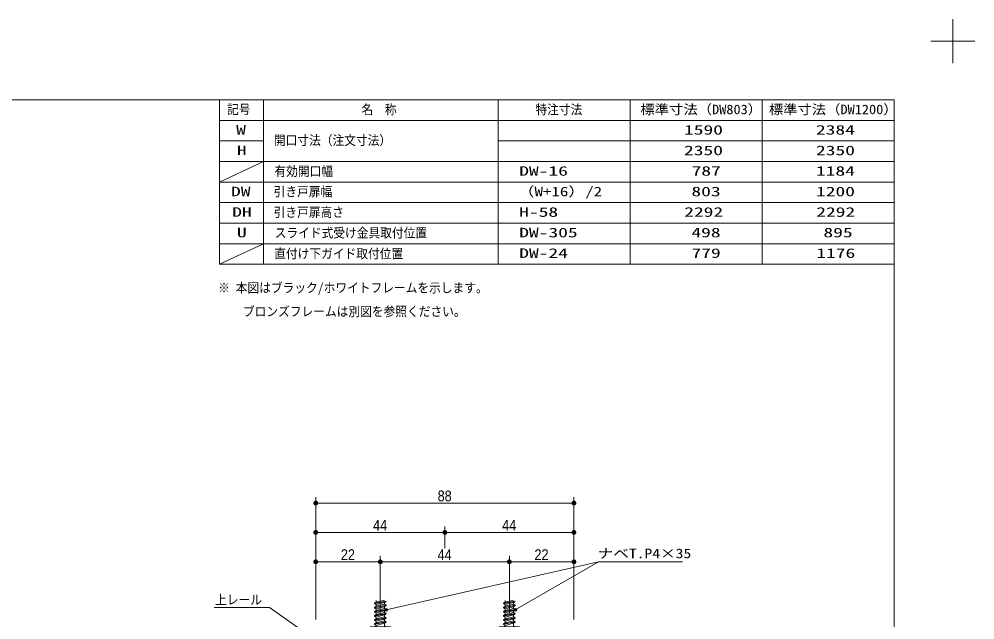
# Model space of a CAD drawing. Units: millimetres, scale not verified, with parts at other scales. Extents: x -6062 to 6062, y -3045 to 3045.
# Drawn here: x -771 to 2488, y 998 to 3045 of the extents above; entities that cross this region are included whole.
import ezdxf
from ezdxf.enums import TextEntityAlignment as Align

# ---------------------------------------------------------------- set-up
doc = ezdxf.new("R2010")
doc.units = ezdxf.units.MM
doc.header["$LTSCALE"] = 20
for name, color, linetype, lineweight in [('0-0_2寸法-3', 7, 'Continuous', 9), ('0-1_3一般', 7, 'Continuous', 9), ('0-2_1図面枠', 7, 'Continuous', 9), ('0-3_2寸法-1', 7, 'Continuous', 9), ('0-4_0', 7, 'Continuous', 9)]:
    doc.layers.add(name, color=color, linetype=linetype, lineweight=lineweight)
doc.styles.add('ＭＳ ゴシック', font='')
doc.styles.add('ＭＳ Ｐゴシック', font='')
doc.styles.get('ＭＳ ゴシック').set_extended_font_data('MS Gothic')
doc.styles.get('ＭＳ Ｐゴシック').set_extended_font_data('MS PGothic')

# ---------------------------------------------------------------- blocks, each defined once
blk = doc.blocks.new('_Dot')
at = {"layer": '0-4_0'}
for p, q in [((-10, 0), (-20, 0)), ((9.78, 2), (-9.78, 2)), ((7.99, 6), (-7.99, 6)), ((9.16, -3.98), (-9.16, -3.98)), ((6, -7.98), (-6, -7.98))]:
    blk.add_line(p, q, dxfattribs=at)
for points in [[(10, 0), (9.92, 1.25), (9.69, 2.49), (9.3, 3.68), (8.76, 4.82), (8.09, 5.88), (7.29, 6.85), (6.37, 7.71), (5.36, 8.44), (4.26, 9.05), (3.09, 9.51), (1.87, 9.82), (0.63, 9.98), (-0.63, 9.98), (-1.87, 9.82), (-3.09, 9.51), (-4.26, 9.05), (-5.36, 8.44), (-6.37, 7.71), (-7.29, 6.85), (-8.09, 5.88), (-8.76, 4.82), (-9.3, 3.68), (-9.69, 2.49), (-9.92, 1.25), (-10, 0), (0, 0)], [(-10, 0), (-9.92, -1.25), (-9.69, -2.49), (-9.3, -3.68), (-8.76, -4.82), (-8.09, -5.88), (-7.29, -6.85), (-6.37, -7.71), (-5.36, -8.44), (-4.26, -9.05), (-3.09, -9.51), (-1.87, -9.82), (-0.63, -9.98), (0.63, -9.98), (1.87, -9.82), (3.09, -9.51), (4.26, -9.05), (5.36, -8.44), (6.37, -7.71), (7.29, -6.85), (8.09, -5.88), (8.76, -4.82), (9.3, -3.68), (9.69, -2.49), (9.92, -1.25), (10, 0), (0, 0)]]:
    blk.add_lwpolyline(points, close=True, dxfattribs=at)
blk = doc.blocks.new('グループ-48')
at = {"layer": '0-1_3一般'}
for p, q in [((53363.7, 21078.2), (54163.7, 21219.6)), ((53363.7, 21078.2), (53363.7, 21104.9)), ((54163.7, 20963.6), (53363.7, 20822.2)), ((53363.7, 20822.2), (53483.7, 20891.5)), ((54043.7, 21315.5), (53483.7, 21174.2)), ((53483.7, 21291.6), (53483.7, 21174.2)), ((53483.7, 21009), (53483.7, 20891.5)), ((53483.7, 20726.3), (54043.7, 20867.6)), ((54043.7, 21150.3), (54163.7, 21219.6)), ((54043.7, 21150.3), (54043.7, 21032.9)), ((54043.7, 20867.6), (54163.7, 20936.9)), ((54043.7, 20867.6), (54043.7, 20750.2)), ((53363.7, 20795.6), (53363.7, 20822.2)), ((53363.7, 20795.6), (53483.7, 20726.3)), ((53363.7, 20512.9), (54163.7, 20654.2)), ((53363.7, 20512.9), (53363.7, 20539.6)), ((54163.7, 20398.2), (53363.7, 20256.9)), ((53363.7, 20256.9), (53483.7, 20326.2)), ((53363.7, 20230.2), (53363.7, 20256.9)), ((53363.7, 20230.2), (53483.7, 20161)), ((54043.7, 20750.2), (53483.7, 20608.9)), ((53483.7, 20726.3), (53483.7, 20608.9)), ((53483.7, 20443.6), (53483.7, 20326.2)), ((53483.7, 20161), (54043.7, 20302.3)), ((54163.7, 20680.9), (54043.7, 20750.2)), ((54043.7, 20585), (54163.7, 20654.2)), ((54043.7, 20585), (54043.7, 20467.5)), ((54043.7, 20302.3), (54163.7, 20371.6)), ((54043.7, 20302.3), (54043.7, 20184.9)), ((54163.7, 20654.2), (54163.7, 20680.9)), ((53363.7, 19947.6), (54163.7, 20088.9)), ((53363.7, 19947.6), (53363.7, 19974.2)), ((54163.7, 19832.9), (53363.7, 19691.6)), ((53363.7, 19691.6), (53483.7, 19760.9)), ((53363.7, 19664.9), (53363.7, 19691.6)), ((53363.7, 19664.9), (53483.3, 19595.9)), ((53483.3, 19595.9), (53483.7, 19595.6)), ((54043.7, 20184.9), (53483.7, 20043.5)), ((53483.7, 20161), (53483.7, 20043.5)), ((53483.7, 19878.3), (53483.7, 19760.9)), ((53483.7, 19595.6), (54043.7, 19737)), ((54163.7, 20115.6), (54043.7, 20184.9)), ((54043.7, 20019.6), (54163.7, 20088.9)), ((54043.7, 20019.6), (54043.7, 19902.2)), ((54043.7, 19737), (54163.7, 19806.2)), ((54043.7, 19737), (54043.7, 19604.9)), ((54163.7, 20088.9), (54163.7, 20115.6)), ((53383.7, 19504.9), (54143.7, 19504.9)), ((53763.7, 18984.9), (53763.7, 18888.3)), ((54143.7, 19504.9), (54463.7, 19504.9)), ((54463.7, 19504.9), (54463.7, 19360.4))]:
    blk.add_line(p, q, dxfattribs=at)
for points in [[(54163.7, 21246.2), (53363.7, 21104.9), (53483.7, 21174.2)], [(53363.7, 21078.2), (53483.7, 21009), (54043.7, 21150.3)], [(53363.7, 20795.6), (54163.7, 20936.9), (54163.7, 20963.6)], [(54163.7, 20963.6), (54043.7, 21032.9), (53483.7, 20891.5)], [(54163.7, 20680.9), (53363.7, 20539.6), (53483.7, 20608.9)], [(53363.7, 20512.9), (53483.7, 20443.6), (54043.7, 20585)], [(53363.7, 20230.2), (54163.7, 20371.6), (54163.7, 20398.2)], [(54163.7, 20398.2), (54043.7, 20467.5), (53483.7, 20326.2)], [(54163.7, 20115.6), (53363.7, 19974.2), (53483.7, 20043.5)], [(53363.7, 19947.6), (53483.7, 19878.3), (54043.7, 20019.6)], [(53363.7, 19664.9), (54163.7, 19806.2), (54163.7, 19832.9)], [(54163.7, 19832.9), (54043.7, 19902.2), (53483.7, 19760.9)], [(53063.7, 19360.4), (53063.7, 19504.9), (53383.7, 19504.9)]]:
    blk.add_lwpolyline(points, dxfattribs=at)
for centre, radius, start, end in [((53383.7, 19604.9), 100, 312.40515, 354.8103), ((54143.7, 19604.9), 100, 180, 225), ((53263.7, 19360.4), 200, 180, 205.65891), ((53263.7, 19360.4), 200, 205.65891, 231.31781), ((53763.7, 19984.9), 1000, 231.31781, 250.65891), ((53383.7, 19604.9), 100, 270, 312.40515), ((53763.7, 19984.9), 1000, 250.65891, 270), ((53763.7, 19984.9), 1000, 270, 289.34109), ((54143.7, 19604.9), 100, 225, 270), ((53763.7, 19984.9), 1000, 289.34109, 308.68219), ((54263.7, 19360.4), 200, 308.68219, 334.34109), ((54263.7, 19360.4), 200, 334.34109, 0)]:
    blk.add_arc(centre, radius, start, end, dxfattribs=at)
blk = doc.blocks.new('グループ-56')
at = {"layer": '0-1_3一般'}
for p, q in [((45363.7, 21246.2), (44563.7, 21104.9)), ((44563.7, 21078.2), (45363.7, 21219.6)), ((44563.7, 21104.9), (44683.7, 21174.2)), ((44563.7, 21078.2), (44563.7, 21104.9)), ((44563.7, 21078.2), (44683.7, 21009)), ((44563.7, 20795.6), (45363.7, 20936.9)), ((45243.7, 21315.5), (44683.7, 21174.2)), ((44683.7, 21291.6), (44683.7, 21174.2)), ((44683.7, 21009), (45243.7, 21150.3)), ((45243.7, 21032.9), (44683.7, 20891.5)), ((44683.7, 21009), (44683.7, 20891.5)), ((45243.7, 21150.3), (45363.7, 21219.6)), ((45243.7, 21150.3), (45243.7, 21032.9)), ((45363.7, 20963.6), (45243.7, 21032.9)), ((45243.7, 20867.6), (45363.7, 20936.9)), ((45243.7, 20867.6), (45243.7, 20750.2)), ((45363.7, 20936.9), (45363.7, 20963.6)), ((44563.7, 20795.6), (44563.7, 20822.2)), ((45363.7, 20680.9), (44563.7, 20539.6)), ((44563.7, 20539.6), (44683.7, 20608.9)), ((44563.7, 20512.9), (44563.7, 20539.6)), ((44563.7, 20512.9), (44683.7, 20443.6)), ((44563.7, 20230.2), (45363.7, 20371.6)), ((44563.7, 20230.2), (44563.7, 20256.9)), ((44683.7, 20726.3), (44683.7, 20608.9)), ((44683.7, 20443.6), (45243.7, 20585)), ((45243.7, 20467.5), (44683.7, 20326.2)), ((44683.7, 20443.6), (44683.7, 20326.2)), ((45243.7, 20585), (45363.7, 20654.2)), ((45243.7, 20585), (45243.7, 20467.5)), ((45363.7, 20398.2), (45243.7, 20467.5)), ((45243.7, 20302.3), (45363.7, 20371.6)), ((45243.7, 20302.3), (45243.7, 20184.9)), ((45363.7, 20371.6), (45363.7, 20398.2)), ((45363.7, 20115.6), (44563.7, 19974.2)), ((44563.7, 19974.2), (44683.7, 20043.5)), ((44563.7, 19947.6), (44563.7, 19974.2)), ((44563.7, 19947.6), (44683.7, 19878.3)), ((44563.7, 19664.9), (45363.7, 19806.2)), ((44563.7, 19664.9), (44563.7, 19691.6)), ((44563.7, 19664.9), (44683.3, 19595.9)), ((44683.3, 19595.9), (44683.7, 19595.6)), ((44683.7, 20161), (44683.7, 20043.5)), ((44683.7, 19878.3), (45243.7, 20019.6)), ((45243.7, 19902.2), (44683.7, 19760.9)), ((44683.7, 19878.3), (44683.7, 19760.9)), ((44683.7, 19595.6), (45243.7, 19737)), ((45243.7, 20019.6), (45363.7, 20088.9)), ((45243.7, 20019.6), (45243.7, 19902.2)), ((45363.7, 19832.9), (45243.7, 19902.2)), ((45243.7, 19737), (45363.7, 19806.2)), ((45243.7, 19737), (45243.7, 19604.9)), ((45363.7, 19806.2), (45363.7, 19832.9)), ((44263.7, 19504.9), (44583.7, 19504.9)), ((44263.7, 19360.4), (44263.7, 19504.9)), ((44963.7, 18984.9), (44963.7, 18888.3)), ((45663.7, 19504.9), (45663.7, 19360.4))]:
    blk.add_line(p, q, dxfattribs=at)
for points in [[(45363.7, 20963.6), (44563.7, 20822.2), (44683.7, 20891.5)], [(44563.7, 20795.6), (44683.7, 20726.3), (45243.7, 20867.6)], [(44563.7, 20512.9), (45363.7, 20654.2), (45363.7, 20680.9)], [(45363.7, 20398.2), (44563.7, 20256.9), (44683.7, 20326.2)], [(44563.7, 20230.2), (44683.7, 20161), (45243.7, 20302.3)], [(45363.7, 20680.9), (45243.7, 20750.2), (44683.7, 20608.9)], [(44563.7, 19947.6), (45363.7, 20088.9), (45363.7, 20115.6)], [(45363.7, 19832.9), (44563.7, 19691.6), (44683.7, 19760.9)], [(45363.7, 20115.6), (45243.7, 20184.9), (44683.7, 20043.5)], [(44583.7, 19504.9), (45343.7, 19504.9), (45663.7, 19504.9)]]:
    blk.add_lwpolyline(points, dxfattribs=at)
for centre, radius, start, end in [((44583.7, 19604.9), 100, 312.40515, 354.8103), ((45343.7, 19604.9), 100, 180, 225), ((44463.7, 19360.4), 200, 180, 205.65891), ((44463.7, 19360.4), 200, 205.65891, 231.31781), ((44963.7, 19984.9), 1000, 231.31781, 250.65891), ((44583.7, 19604.9), 100, 270, 312.40515), ((44963.7, 19984.9), 1000, 250.65891, 270), ((44963.7, 19984.9), 1000, 270, 289.34109), ((45343.7, 19604.9), 100, 225, 270), ((44963.7, 19984.9), 1000, 289.34109, 308.68219), ((45463.7, 19360.4), 200, 308.68219, 334.34109), ((45463.7, 19360.4), 200, 334.34109, 0)]:
    blk.add_arc(centre, radius, start, end, dxfattribs=at)
blk = doc.blocks.new('グループ-66')
at = {"layer": '0-1_3一般'}
for name in ['グループ-56', 'グループ-48']:
    blk.add_blockref(name, (0, 0), dxfattribs=at)
blk = doc.blocks.new('グループ-67')
at = {"layer": '0-1_3一般'}
blk.add_blockref('グループ-66', (0, 0), dxfattribs=at)
blk = doc.blocks.new('グループ-80')
at = {"layer": '0-2_1図面枠'}
for p, q in [((84000, 57900), (84000, 60900)), ((85500, 59400), (82500, 59400))]:
    blk.add_line(p, q, dxfattribs=at)
blk = doc.blocks.new('グループ-82')
at = {"layer": '0-2_1図面枠'}
blk.add_lwpolyline([(-80000, 55400), (80000, 55400), (80000, -55400), (-80000, -55400)], close=True, dxfattribs=at)
blk = doc.blocks.new('図面枠')
at = {"layer": '0-2_1図面枠'}
for name in ['グループ-80', 'グループ-82']:
    blk.add_blockref(name, (0, 0), dxfattribs=at)

msp = doc.modelspace()

# ---------------------------------------------------------------- linework, layer by layer
at = {"layer": '0-0_2寸法-3'}
for p, q in [((1204.1, 1196.34), (480.68, 1032.71)), ((485.58, 1033.71), (475.79, 1033.71)), ((484.68, 1029.71), (476.69, 1029.71)), ((480.86, 1037.71), (480.51, 1037.71)), ((480.86, 1037.71), (480.51, 1037.71)), ((925.42, 1033.61), (915.63, 1033.61)), ((924.52, 1029.61), (916.53, 1029.61)), ((920.7, 1037.61), (920.35, 1037.61)), ((920.7, 1037.61), (920.35, 1037.61))]:
    msp.add_line(p, q, dxfattribs=at)
for points in [[(920.52, 1032.62), (1204.1, 1196.34), (1490.4, 1196.34)], [(240.68, 929.74), (82.86, 1040.25), (-105.43, 1040.25)]]:
    msp.add_lwpolyline(points, dxfattribs=at)
for centre in [(480.68, 1032.71), (480.68, 1032.71), (920.52, 1032.62), (920.52, 1032.62)]:
    msp.add_circle(centre, 5.01, dxfattribs=at)
at = {"layer": '0-2_1図面枠'}
for p, q in [((62.5, 2770), (62.5, 2210)), ((862.5, 2770), (862.5, 2210)), ((1312.5, 2770), (1312.5, 2210)), ((1762.5, 2770), (1762.5, 2210)), ((2212.5, 2700), (-87.5, 2700)), ((62.5, 2630), (-87.5, 2630)), ((2212.5, 2630), (862.5, 2630)), ((2212.5, 2560), (-87.5, 2560)), ((62.5, 2560), (-87.5, 2490)), ((2212.5, 2490), (-87.5, 2490)), ((2212.5, 2420), (-87.5, 2420)), ((2212.5, 2420), (-87.5, 2420)), ((2212.5, 2350), (-87.5, 2350)), ((2212.5, 2350), (-87.5, 2350)), ((62.5, 2280), (-87.5, 2210)), ((2212.5, 2280), (-87.5, 2280))]:
    msp.add_line(p, q, dxfattribs=at)
msp.add_lwpolyline([(-87.5, 2770), (2212.5, 2770), (2212.5, 2210), (-87.5, 2210)], close=True, dxfattribs=at)
at = {"layer": '0-3_2寸法-1'}
for p, q in [((240.68, 1316.34), (240.68, 1416.34)), ((1120.68, 1316.34), (1120.68, 1416.34)), ((253.4, 1396.34), (1107.97, 1396.34)), ((240.68, 1216.34), (240.68, 1316.34)), ((680.68, 1242.79), (680.68, 1316.34)), ((680.68, 1242.79), (680.68, 1316.34)), ((1120.68, 1216.34), (1120.68, 1316.34)), ((667.97, 1296.34), (253.4, 1296.34)), ((693.4, 1296.34), (1107.97, 1296.34)), ((240.68, 1000.25), (240.68, 1216.34)), ((460.68, 1016.34), (460.68, 1216.34)), ((460.68, 1016.34), (460.68, 1216.34)), ((900.68, 1021.91), (900.68, 1216.34)), ((900.68, 1021.91), (900.68, 1216.34)), ((1120.68, 1000.25), (1120.68, 1216.34)), ((253.4, 1196.34), (447.97, 1196.34)), ((887.97, 1196.34), (473.4, 1196.34)), ((913.4, 1196.34), (1107.97, 1196.34))]:
    msp.add_line(p, q, dxfattribs=at)

# ---------------------------------------------------------------- block references
at = {"layer": '0-1_3一般', "xscale": 0.05, "yscale": 0.05}
msp.add_blockref('グループ-67', (-1787.5, 0), dxfattribs=at)
at = {"layer": '0-2_1図面枠', "xscale": 0.05, "yscale": 0.05}
msp.add_blockref('図面枠', (-1787.5, 0), dxfattribs=at)
at = {"layer": '0-3_2寸法-1', "xscale": 0.6356201, "yscale": 0.6356201, "rotation": 180}
for p in [(240.68, 1396.34), (240.68, 1296.34), (680.68, 1296.34), (240.68, 1196.34), (460.68, 1196.34), (900.68, 1196.34)]:
    msp.add_blockref('_Dot', p, dxfattribs=at)
at = {"layer": '0-3_2寸法-1', "xscale": 0.6356201, "yscale": 0.6356201}
for p in [(1120.68, 1396.34), (680.68, 1296.34), (1120.68, 1296.34), (460.68, 1196.34), (900.68, 1196.34), (1120.68, 1196.34)]:
    msp.add_blockref('_Dot', p, dxfattribs=at)

# ---------------------------------------------------------------- texts
at = {"layer": '0-0_2寸法-3', "style": 'ＭＳ ゴシック'}
for s, width, p in [('ナベT.P4×35', 1.2, (1201.6, 1198.74)), ('上レール', 0.9, (-102.54, 1041.08))]:
    msp.add_text(s, height=32.55, dxfattribs=dict(at, width=width)).set_placement(p, align=Align.BOTTOM_LEFT)
at = {"layer": '0-2_1図面枠', "style": 'ＭＳ ゴシック'}
for s, width, p in [('記号', 0.9, (-61.77, 2711.64)), ('名\u3000称', 0.9, (396.3, 2711.07)), ('特注寸法', 0.9, (989.42, 2711.15)), ('標準寸法（DW803）', 1.1, (1347.3, 2711.35)), ('標準寸法（DW1200）', 1.1, (1785, 2711.35)), ('W', 1.5, (-30.75, 2641.83)), ('1590', 1.5, (1495.86, 2641.74)), ('2384', 1.5, (1945.66, 2641.83)), ('開口寸法（注文寸法）', 0.9, (97.9, 2606.25)), ('H', 1.5, (-28.25, 2571.83)), ('2350', 1.5, (1495.86, 2571.74)), ('2350', 1.5, (1945.86, 2571.74)), ('有効開口幅', 0.9, (99.79, 2500.98)), ('DW-16', 1.5, (934.22, 2501.74)), ('787', 1.5, (1521.8, 2501.83)), ('1184', 1.5, (1945.66, 2501.74)), ('引き戸扉幅', 0.9, (97.12, 2431.35)), ('（W+16）/2', 1.3, (928.67, 2431.64)), ('DW', 1.5, (-48.15, 2431.83)), ('803', 1.5, (1521.23, 2431.74)), ('1200', 1.5, (1945.86, 2431.74)), ('DH', 1.5, (-44.11, 2361.83)), ('引き戸扉高さ', 0.9, (97.12, 2361.17)), ('H-58', 1.5, (934.05, 2361.83)), ('2292', 1.5, (1496.64, 2361.83)), ('2292', 1.5, (1946.64, 2361.83)), ('U', 1.5, (-28.25, 2291.83)), ('スライド式受け金具取付位置', 0.9, (100.57, 2290.97)), ('DW-305', 1.5, (934.22, 2291.74)), ('498', 1.5, (1521.03, 2291.83)), ('895', 1.5, (1971.23, 2291.83)), ('直付け下ガイド取付位置', 0.9, (99.05, 2220.2)), ('DW-24', 1.5, (934.22, 2221.83)), ('779', 1.5, (1521.43, 2221.83)), ('1176', 1.5, (1946.84, 2221.74)), ('※ 本図はブラック/ホワイトフレームを示します。', 0.9, (-92.1, 2103.88)), ('\u3000  ブロンズフレームは別図を参照ください。', 0.9, (-87.5, 2023.14))]:
    msp.add_text(s, height=32.55, dxfattribs=dict(at, width=width)).set_placement(p, align=Align.BOTTOM_LEFT)
at = {"layer": '0-3_2寸法-1', "style": 'ＭＳ Ｐゴシック', "width": 0.9}
for s, p in [('88', (656.09, 1391.29)), ('44', (435.99, 1291.29)), ('44', (875.99, 1291.29)), ('22', (326.09, 1191.29)), ('44', (655.99, 1191.29)), ('22', (986.09, 1191.29))]:
    msp.add_text(s, height=36.66, dxfattribs=at).set_placement(p, align=Align.BOTTOM_LEFT)

doc.saveas('drawing.dxf')
